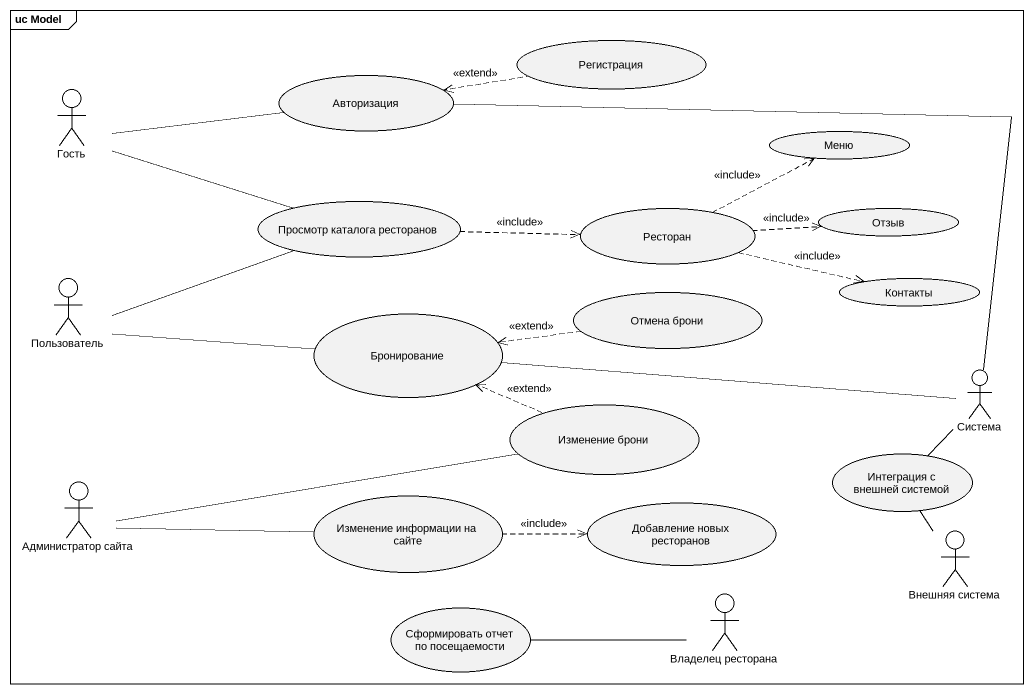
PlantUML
@startuml
mainframe uc Model
usecase Авторизация
usecase Регистрация
actor Гость
usecase Меню
usecase "Просмотр каталога ресторанов" as Просмотр_каталога_ресторанов
usecase Ресторан
usecase Отзыв
actor Пользователь
usecase "Отмена брони" as Отмена_брони
usecase Контакты
usecase Бронирование
actor Система
usecase "Изменение брони" as Изменение_брони
actor "Администратор сайта" as Администратор_сайта
usecase "Интеграция с внешней системой" as Интеграция_с_внешней
usecase "Изменение информации на сайте" as Изменение_информации_на
usecase "Добавление новых ресторанов" as Добавление_новых_ресторанов
actor "Внешняя система" as Внешняя_система
usecase "Сформировать отчет по посещаемости" as Сформировать_отчет_по
actor "Владелец ресторана" as Владелец_ресторана
Регистрация .left.> Авторизация : <<extend>>
Гость -right- Авторизация
Просмотр_каталога_ресторанов -left- Гость
Просмотр_каталога_ресторанов .right.> Ресторан : <<include>>
Просмотр_каталога_ресторанов -left- Пользователь
Ресторан .right.> Меню : <<include>>
Ресторан .right.> Отзыв : <<include>>
Ресторан .right.> Контакты : <<include>>
Пользователь -right- Бронирование
Отмена_брони .left.> Бронирование : <<extend>>
Система -left- Авторизация
Система -left- Бронирование
Система -- Интеграция_с_внешней
Изменение_брони .left.> Бронирование : <<extend>>
Администратор_сайта -right- Изменение_брони
Администратор_сайта -right- Изменение_информации_на
Интеграция_с_внешней -- Внешняя_система
Изменение_информации_на .right.> Добавление_новых_ресторанов : <<include>>
Владелец_ресторана -left- Сформировать_отчет_по
@enduml
